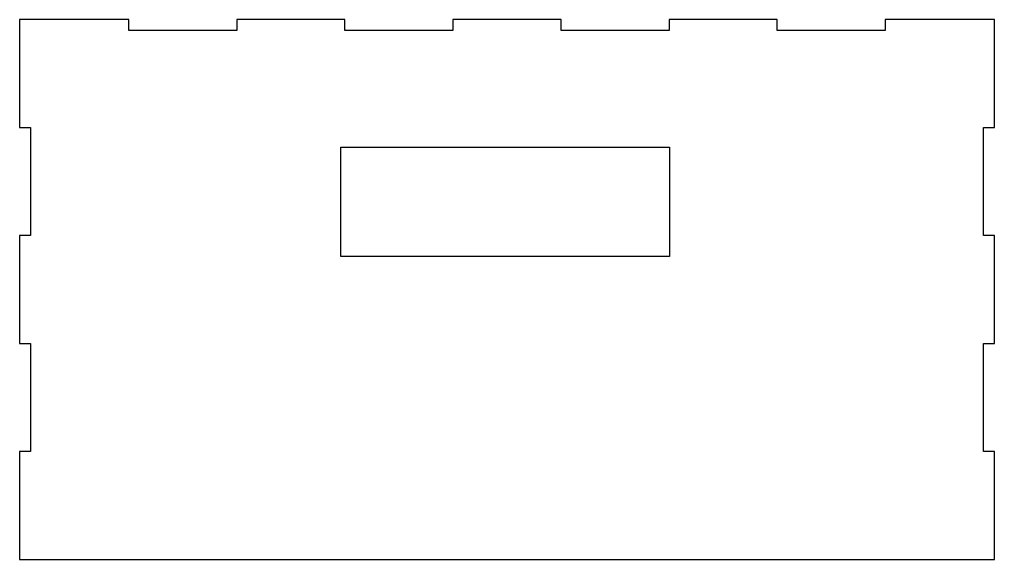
# Model space of a CAD drawing. Header units: millimetres. Extents: x 1 to 268, y -6 to 142.
import ezdxf

# ---------------------------------------------------------------- set-up
doc = ezdxf.new("R2010")
doc.units = ezdxf.units.MM
doc.layers.get('0').update_dxf_attribs({"linetype": 'CONTINUOUS'})

msp = doc.modelspace()

# ---------------------------------------------------------------- linework, layer by layer
for points in [[(178.9, 142), (178.9, 139), (149.3, 139), (149.3, 142), (119.7, 142), (119.7, 139), (90.1, 139), (90.1, 142), (60.5, 142), (60.5, 139), (30.9, 139), (30.9, 142), (1, 142), (1, 112.4), (4, 112.4), (4, 82.8), (1, 82.8), (1, 53.2), (4, 53.2), (4, 23.6), (1, 23.6), (1, -6), (268, -6), (268, 23.6), (265, 23.6), (265, 53.2), (268, 53.2), (268, 82.8), (265, 82.8), (265, 112.4), (268, 112.4), (268, 142), (238.1, 142), (238.1, 139), (208.5, 139), (208.5, 142)], [(89, 77), (89, 107), (179, 107), (179, 77)]]:
    msp.add_lwpolyline(points, close=True)

doc.saveas('drawing.dxf')
